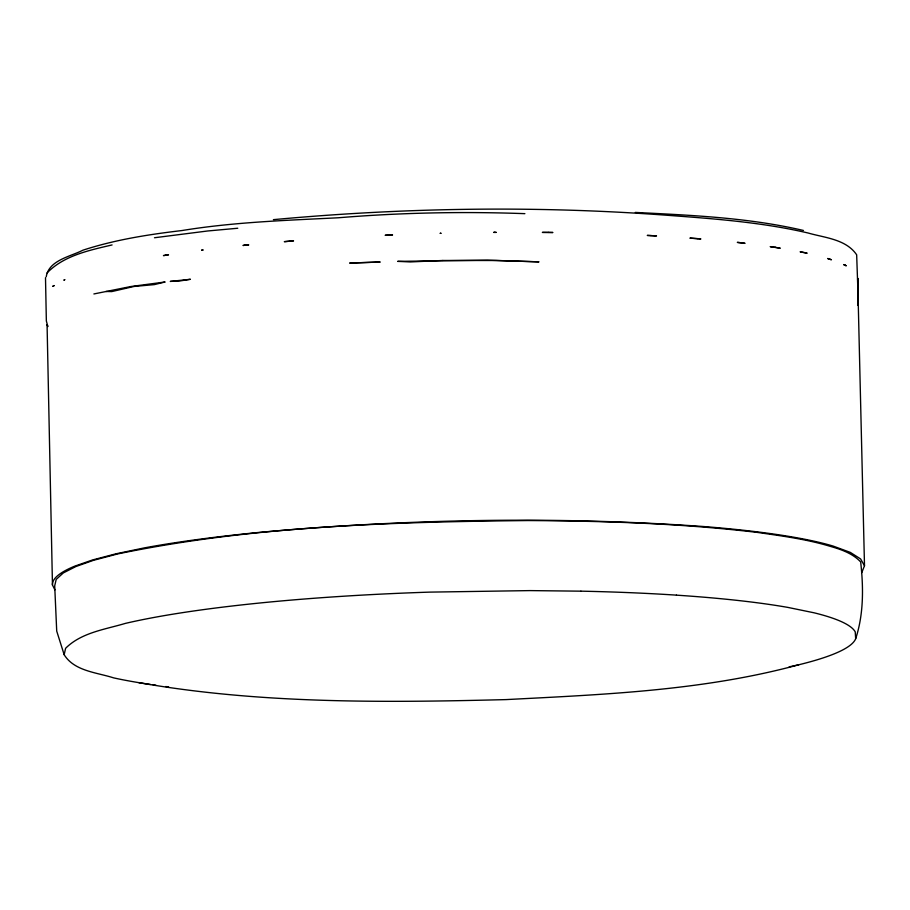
<?xml version="1.0" encoding="UTF-8"?>
<svg xmlns="http://www.w3.org/2000/svg" width="910" height="910" viewBox="0 0 910 910"><rect width="100%" height="100%" fill="white"/><g stroke="black" fill="none" stroke-linecap="round" stroke-linejoin="round"><path stroke-width="1.36" d="M46.239 276.765C48.719 260.237 70.411 256.631 82.947 250.182C115.058 239.705 148.478 234.496 181.932 230.548C233.654 222.085 286.081 220.391 338.327 217.774C400.389 212.656 462.678 211.393 524.888 213.657M857.664 278.733L864.5 565.747L861.759 572.663M857.686 305.373L858.176 302.905L857.618 305.316M150.48 684.457A398.079 53.326 -1.3 0 1 113.613 677.87C96.801 672.422 74.324 671.205 64.166 654.711L65.6 648.307C81.308 632.564 104.912 629.504 125.364 623.395A396.931 53.189 -1.3 0 1 216.261 607.937A392.745 52.621 -1.3 0 1 336.563 596.676A398.102 53.349 -1.3 0 1 429.531 592.126L530.029 590.601L580.899 591.17M138.809 682.659C259.896 703.874 383.599 702.713 506.085 699.597C604.115 694.489 703.623 690.644 798.843 664.755A399.456 53.519 -1.3 0 0 855.696 638.683C863.761 614.034 863.522 587.451 860.667 561.914C852.624 553.439 841.272 549.481 830.273 546.364C806.578 539.175 781.917 535.967 757.473 532.43C681.408 523.409 604.752 520.952 528.198 520.554C391.004 521.976 252.57 526.048 117.788 553.917L93.48 560.321L75.894 566.532L63.325 572.925L56.204 579.397L54.702 585.847L56.716 631.096L64.166 654.711M857.55 279.438L857.903 278.722M47.047 272.966C63.802 255.551 89.385 250.261 112.089 244.938M93.878 293.953L130.858 286.525L165.119 281.986L154.359 284.614L134.077 286.457L111.725 291.587L105.969 291.484M789.175 666.848L798.843 664.755M154.484 237.749L207.662 230.981L237.76 228.239M273.409 219.651C406.065 207.423 539.585 205.478 672.433 215.67C717.888 219.048 763.615 222.631 808.103 233.005C824.79 237.828 846.027 239.114 856.663 254.8L858.312 302.234L857.732 278.289M635.294 212.417C691.566 215.283 748.384 217.604 803.439 230.457M864.5 565.747L860.61 558.945L850.315 552.393L833.287 546.125A405.155 54.281 -1.3 0 0 702.679 526.458C554.759 516.072 405.997 519.007 258.372 532.486A411.638 55.157 -1.3 0 0 144.36 547.888L115.979 553.803L92.695 559.912L74.791 566.134A410.103 54.953 -1.3 0 0 52.45 584.971L54.896 589.873M855.673 638.683L855.229 631.859A398.079 53.337 -1.3 0 0 814.154 612.817L787.798 607.391A401.697 53.826 -1.3 0 0 676.437 595.151M45.5 277.721L46.353 320.957L47.843 326.565L47.07 324.586L52.461 584.971M168.6 686.902A398.079 53.326 -1.3 0 1 165.722 686.538M155.894 685.23A398.079 53.326 -1.3 0 1 153.164 684.843M580.933 591.159A392.244 52.575 -1.3 0 1 676.46 595.14M52.837 286.297L54.156 285.569L52.837 286.297M64.724 279.711L64.041 280.087L64.724 279.711M165.609 255.232L163.447 255.596L168.521 254.823L165.609 255.232M190.258 279.313L179.486 281.019L170.272 281.406L190.258 279.313M202.953 249.988L201.69 250.17L202.953 249.988M244.631 245.268L242.97 245.461L248.76 244.892L244.631 245.268M379.971 262.034L349.884 263.047L379.971 262.034M290.119 241.127L284.307 241.662L293.543 240.888L290.119 241.127M389.059 235.076L385.146 235.28L392.563 234.951L389.059 235.076M442.874 260.476L410.296 261.943L397.693 261.363L487.339 260.169L539.004 261.852L496.45 260.51L442.874 260.476M440.918 233.279L440.269 233.301L440.918 233.279M494.358 232.368L493.664 232.38L496.257 232.368L494.358 232.368M548.309 232.414L542.36 232.403L552.905 232.505L548.309 232.414M650.912 235.565L647.272 235.417L656.519 235.94L650.912 235.565M697.231 238.602L689.905 238.124L700.893 238.943L697.231 238.602M739 242.538L737.316 242.379L745.051 243.334L739 242.538M775.377 247.327L770.19 246.644L780.245 248.202L775.377 247.327M805.68 252.821L800.106 251.808L807.147 253.207L805.68 252.821M829.146 258.884L827.656 258.508L831.41 259.771L829.146 258.884M845.481 265.299L843.672 264.594L846.289 265.856L845.481 265.299"/></g></svg>
